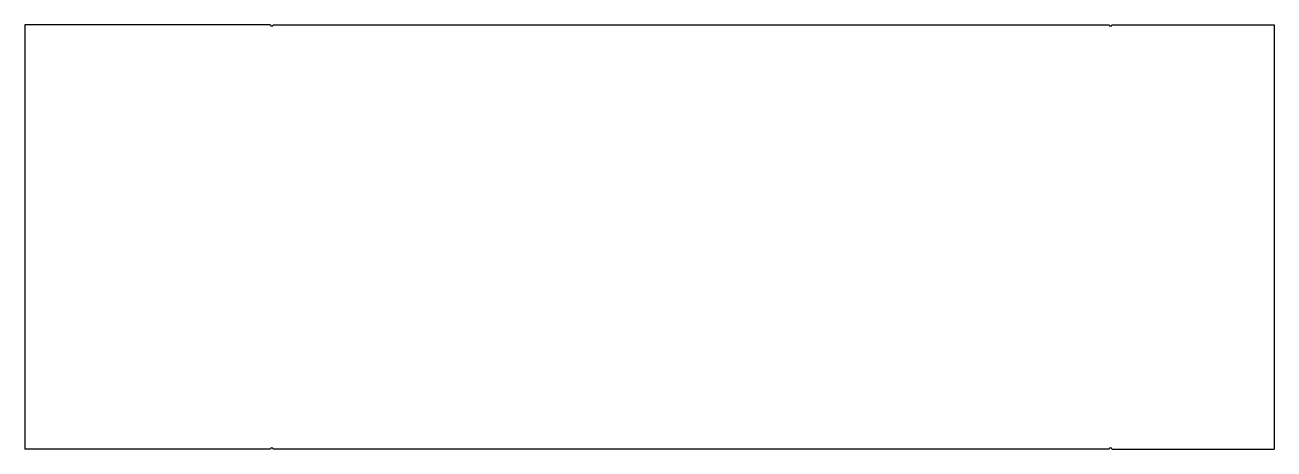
# Model space of a CAD drawing. Extents: x -1 to 1472, y 2 to 502.
import ezdxf

# ---------------------------------------------------------------- set-up
doc = ezdxf.new("R2010")
doc.units = 0
doc.layers.get('0').update_dxf_attribs({"linetype": 'CONTINUOUS'})

msp = doc.modelspace()

# ---------------------------------------------------------------- linework, layer by layer
for p, q in [((288.6, 502.3), (-1.1, 502.3)), ((-1.1, 502.3), (-1.1, 2.3)), ((291.6, 502.3), (1277.5, 502.3)), ((1280.5, 502.3), (1471.8, 502.3)), ((1471.8, 502.3), (1471.8, 2.3)), ((288.6, 2.3), (-1.1, 2.3)), ((1277.5, 2.3), (291.6, 2.3)), ((1280.5, 2.3), (1471.8, 2.3))]:
    msp.add_line(p, q)
for centre, start, end in [((290.1, 502.3), 180, 0), ((1279, 502.3), 180, 0), ((290.1, 2.3), 360, 180), ((1279, 2.3), 360, 180)]:
    msp.add_arc(centre, 1.5, start, end)

doc.saveas('drawing.dxf')
